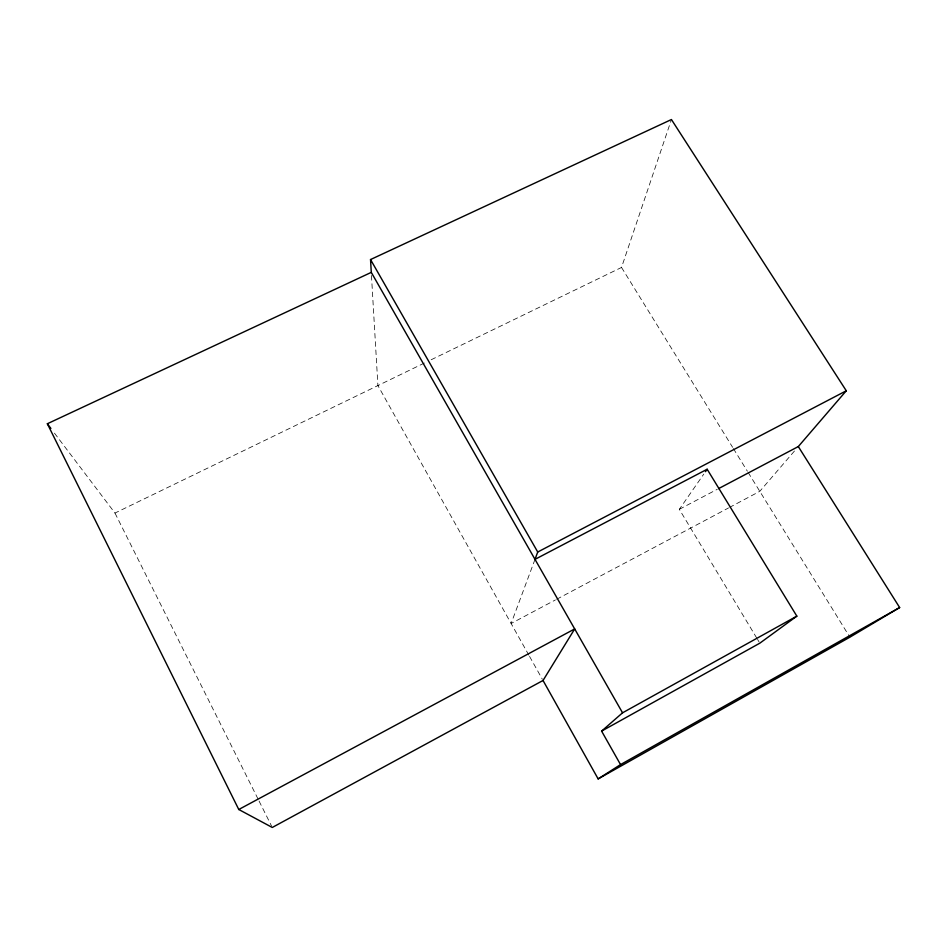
<?xml version="1.0" encoding="UTF-8"?>
<svg xmlns="http://www.w3.org/2000/svg" width="947" height="947" viewBox="0 0 947 947"><rect width="100%" height="100%" fill="white"/><g stroke="black" fill="none" stroke-linecap="round" stroke-linejoin="round"><path stroke-width="0.71" stroke-dasharray="4.74 3.55" d="M431.169 359.753L621.528 267.456L671.435 119.535M535.008 559.357L511.12 623.481L555.38 599.96M756.783 638.136L679.33 509.32L703.775 474.092M794.45 451.032L759.79 491.327L729.853 507.237M556.682 599.262L728.551 507.935M679.33 509.32L717.246 489.315M54.464 433.146L114.966 513.061L425.842 362.334M621.528 267.456L732.611 447.304M733.38 448.57L747.361 471.204M748.142 472.458L849.873 637.189M757.541 639.391L759.068 641.924M528.84 655.146L377.912 385.571L371.283 272.369M529.551 656.413L542.323 679.212M114.966 513.061L258.389 799.718M259.052 801.044L271.611 826.139"/><path stroke-width="1.42" d="M846.287 390.78L537.73 552.018L535.008 559.357L707.149 469.238L796.841 616.142L759.825 643.179L601.605 731.108L620.534 764.596L598.137 778.896L543.033 680.479L574.687 628.926L238.774 809.496L47.35 423.747L371.283 272.369L370.537 259.549L671.435 119.535L846.287 390.78L798.309 446.558L718.56 488.628M705.468 471.665L707.149 469.238M601.605 731.108L622.546 712.819L796.841 616.142M798.309 446.558L899.65 607.548L849.873 637.189L598.137 778.896M620.534 764.596L899.65 607.548M543.033 680.479L272.274 827.465L238.774 809.496M47.35 423.747L50.913 428.446M370.537 259.549L537.73 552.018M371.283 272.369L622.546 712.819"/></g></svg>
